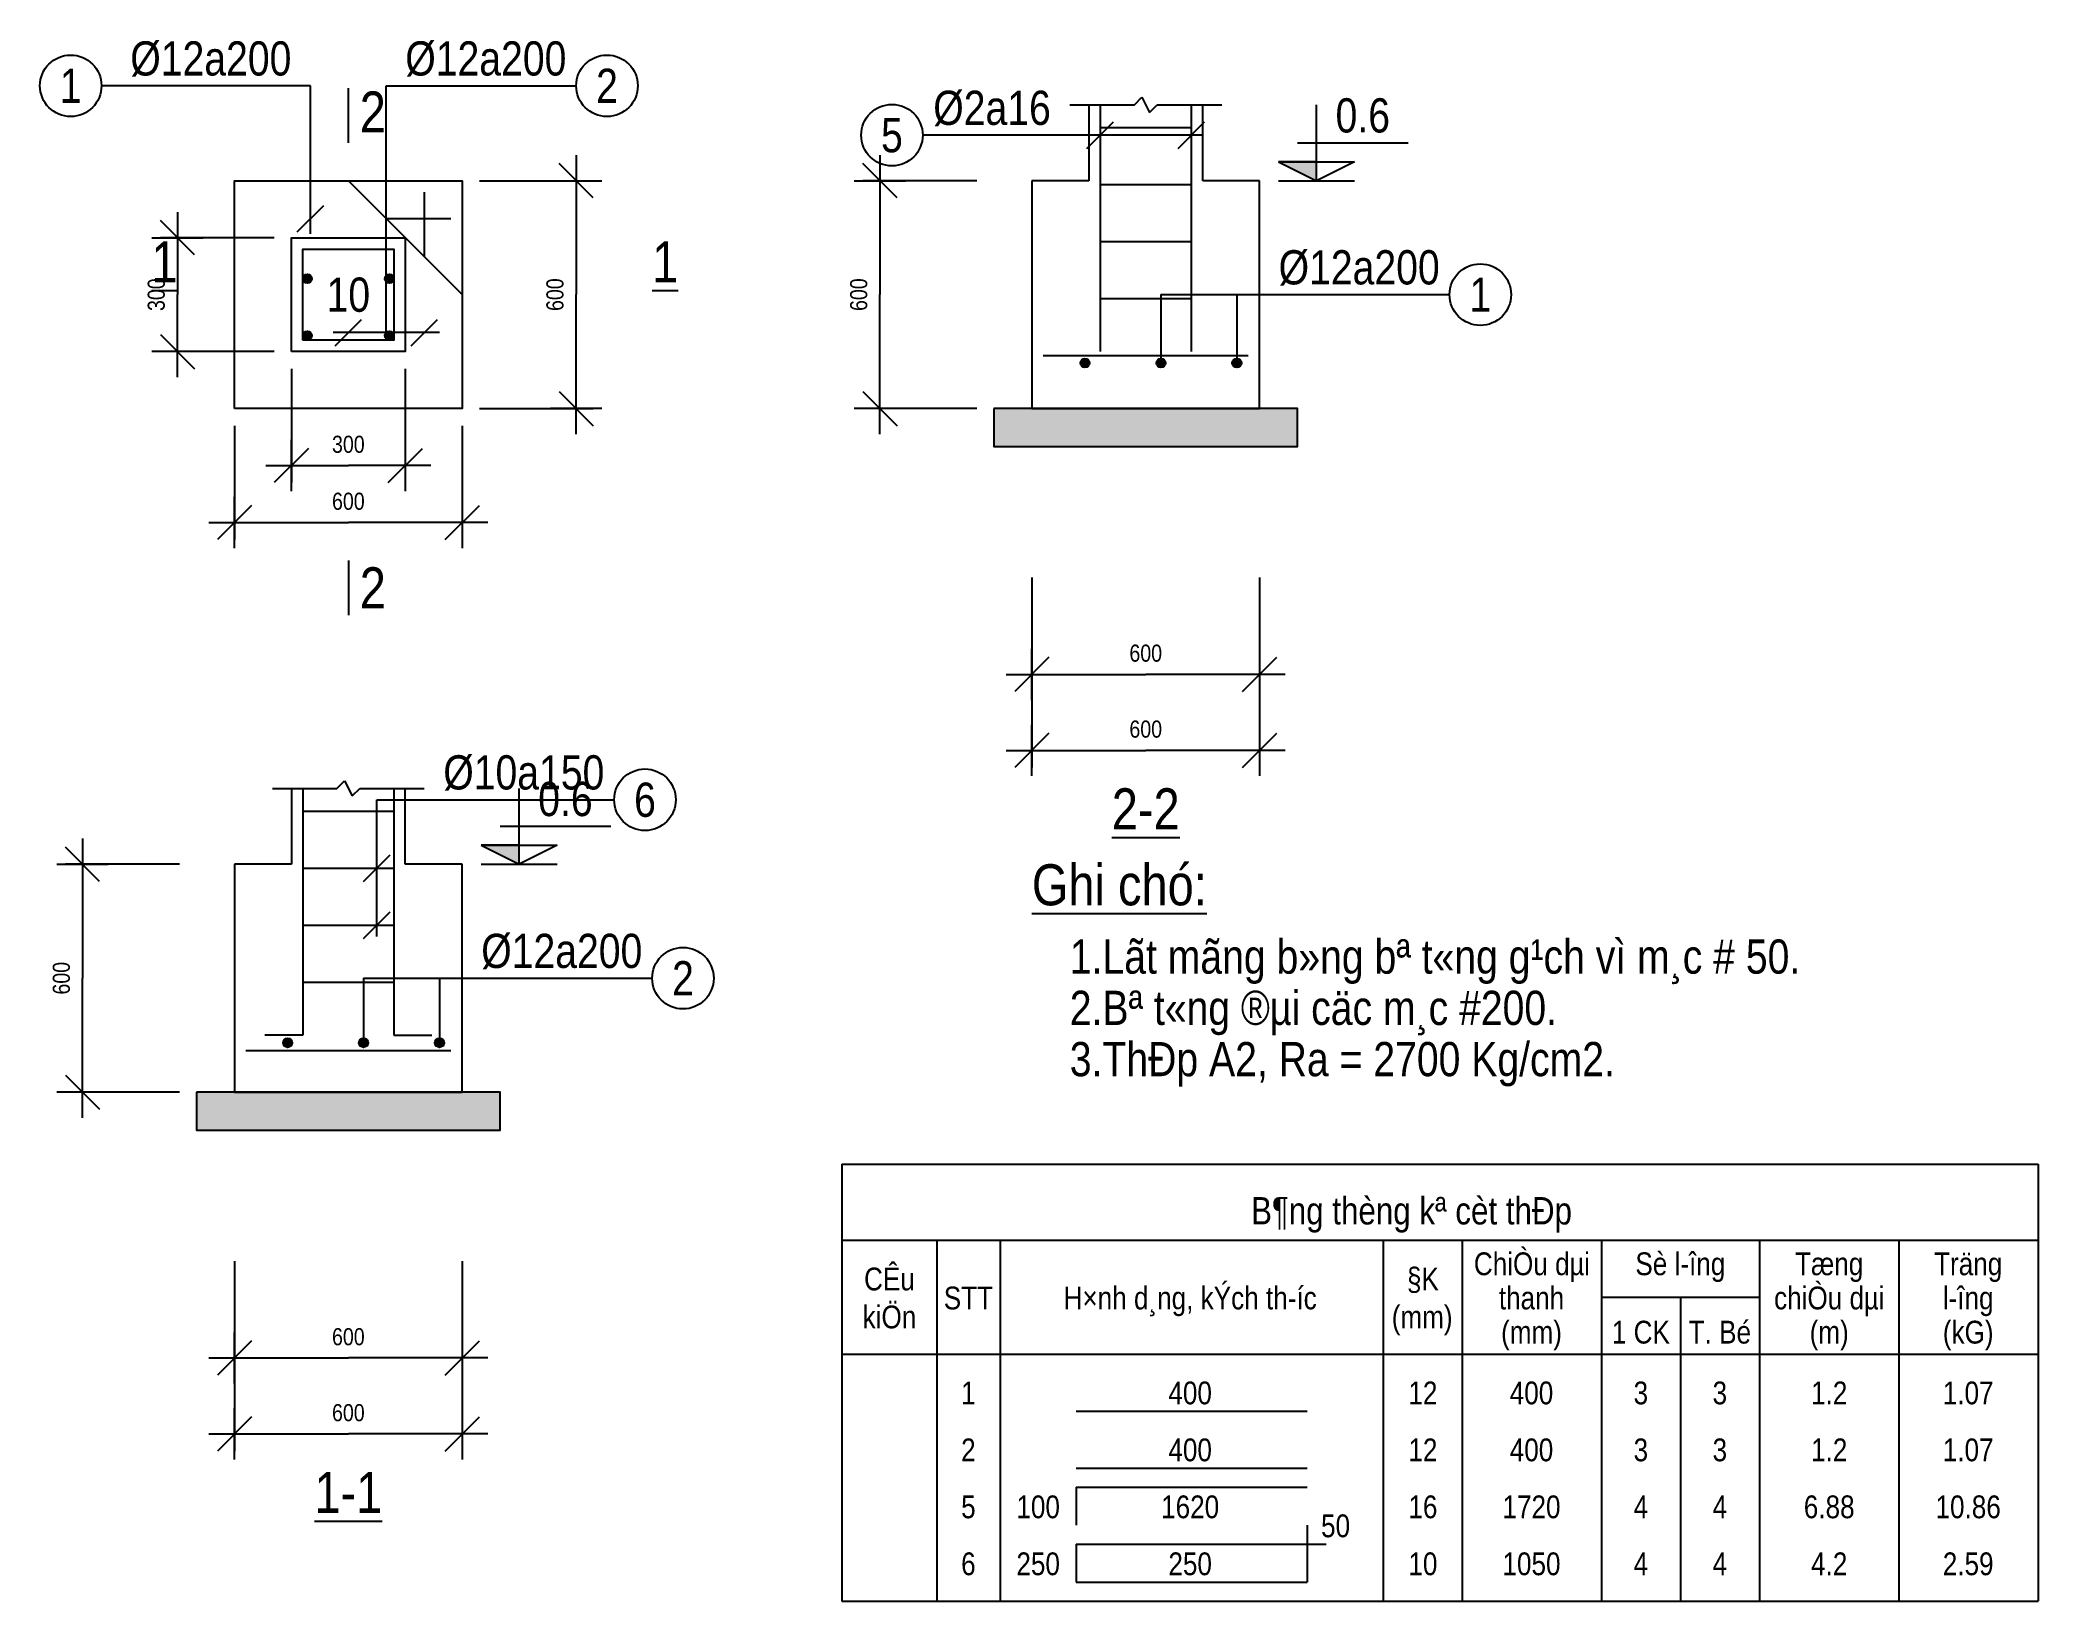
# Model space of a CAD drawing. Extents: x -512 to 4750, y -3140 to 971.
import ezdxf
from ezdxf.enums import TextEntityAlignment as Align

# ---------------------------------------------------------------- set-up
doc = ezdxf.new("R2010")
doc.units = 0
doc.header["$LTSCALE"] = 571.428571
doc.header["$MEASUREMENT"] = 0
doc.linetypes.add('HIDDEN2', pattern=[0.1875, 0.125, -0.0625])
doc.layers.add('DIM', color=1, linetype='CONTINUOUS')
doc.layers.add('TEXT', color=2, linetype='CONTINUOUS')
doc.styles.add('ARIAL', font='', dxfattribs={"width": 0.75})
doc.styles.add('VNARIALH', font='', dxfattribs={"width": 0.75})
doc.styles.get('ARIAL').set_extended_font_data('RD Arial Narrow E')
doc.styles.get('VNARIALH').set_extended_font_data('RD Arial NarrowH')
doc.dimstyles.new('DIM11', dxfattribs={"dimtxt": 45, "dimasz": 45, "dimexe": 45, "dimexo": 45, "dimgap": 20, "dimtad": 1, "dimdec": 0, "dimzin": 0, "dimdsep": 46, "dimtxsty": 'ARIAL', "dimblk": 'GACHCHEO', "dimcen": 0.09, "dimclre": 1, "dimclrt": 2, "dimadec": 0, "dimazin": 0, "dimtfac": 1, "dimtdec": 4, "dimtmove": 0, "dimatfit": 0, "dimldrblk": 'GACHCHEO', "dimfxl": 1, "dimtolj": 1, "dimtzin": 0, "dimarcsym": 0})

# ---------------------------------------------------------------- blocks, each defined once
blk = doc.blocks.new('GACHCHEO')
at = {"layer": 'DIM'}
for p, q in [((0, 1.5), (0, -1.5)), ((1.5, 0), (-1.5, 0))]:
    blk.add_line(p, q, dxfattribs=at)
at = {"layer": 'DIM', "color": 3}
blk.add_line((-1, -1), (1, 1), dxfattribs=at)
blk = doc.blocks.new('*V4')
at = {"layer": 'TEXT', "color": 1, "transparency": 16777216}
for p, q in [((105, 450), (-195, 450)), ((-150, 450), (-150, 300)), ((-150, 150), (-150, 300)), ((105, 150), (-195, 150))]:
    blk.add_line(p, q, dxfattribs=at)
at = {"layer": 'TEXT', "color": 1, "transparency": 16777216, "xscale": 45, "yscale": 45}
for p, rotation in [((-150, 450), 90), ((-150, 150), 270.0000007345556)]:
    blk.add_blockref('GACHCHEO', p, dxfattribs=dict(at, rotation=rotation))
at = {"layer": 'TEXT', "color": 2, "transparency": 16777216, "style": 'ARIAL'}
blk.add_text('300', height=45, rotation=90, dxfattribs=at).set_placement((-170, 300), align=Align.BOTTOM_CENTER)
blk = doc.blocks.new('*V5')
at = {"layer": 'TEXT', "color": 1, "transparency": 16777216}
for p, q in [((150, 105), (150, -195)), ((450, 105), (450, -195)), ((150, -150), (300, -150)), ((450, -150), (300, -150))]:
    blk.add_line(p, q, dxfattribs=at)
at = {"layer": 'TEXT', "color": 1, "transparency": 16777216, "xscale": 45, "yscale": 45, "rotation": 180}
blk.add_blockref('GACHCHEO', (150, -150), dxfattribs=at)
at = {"layer": 'TEXT', "color": 1, "transparency": 16777216, "xscale": 45, "yscale": 45}
blk.add_blockref('GACHCHEO', (450, -150), dxfattribs=at)
at = {"layer": 'TEXT', "color": 2, "transparency": 16777216, "style": 'ARIAL'}
blk.add_text('300', height=45, dxfattribs=at).set_placement((300, -130), align=Align.BOTTOM_CENTER)
blk = doc.blocks.new('*V7')
at = {"layer": 'TEXT', "color": 1, "transparency": 16777216}
for p, q in [((0, -45), (0, -345)), ((600, -45), (600, -345)), ((0, -300), (300, -300)), ((600, -300), (300, -300))]:
    blk.add_line(p, q, dxfattribs=at)
at = {"layer": 'TEXT', "color": 1, "transparency": 16777216, "xscale": 45, "yscale": 45, "rotation": 180}
blk.add_blockref('GACHCHEO', (0, -300), dxfattribs=at)
at = {"layer": 'TEXT', "color": 1, "transparency": 16777216, "xscale": 45, "yscale": 45}
blk.add_blockref('GACHCHEO', (600, -300), dxfattribs=at)
at = {"layer": 'TEXT', "color": 2, "transparency": 16777216, "style": 'ARIAL'}
blk.add_text('600', height=45, dxfattribs=at).set_placement((300, -280), align=Align.BOTTOM_CENTER)
blk = doc.blocks.new('*V9')
at = {"layer": 'TEXT', "color": 1, "transparency": 16777216}
for p, q in [((645, 600), (945, 600)), ((900, 600), (900, 300)), ((900, 0), (900, 300)), ((645, 0), (945, 0))]:
    blk.add_line(p, q, dxfattribs=at)
at = {"layer": 'TEXT', "color": 1, "transparency": 16777216, "xscale": 45, "yscale": 45}
for p, rotation in [((900, 600), 90), ((900, 0), 270.0000007345556)]:
    blk.add_blockref('GACHCHEO', p, dxfattribs=dict(at, rotation=rotation))
at = {"layer": 'TEXT', "color": 2, "transparency": 16777216, "style": 'ARIAL'}
blk.add_text('600', height=45, rotation=90, dxfattribs=at).set_placement((880, 300), align=Align.BOTTOM_CENTER)
blk = doc.blocks.new('*V10')
at = {"layer": 'TEXT', "color": 1, "transparency": 16777216}
for p, q in [((-145, -1200), (-445, -1200)), ((-400, -1200), (-400, -1500)), ((-400, -1800), (-400, -1500)), ((-145, -1800), (-445, -1800))]:
    blk.add_line(p, q, dxfattribs=at)
at = {"layer": 'TEXT', "color": 1, "transparency": 16777216, "xscale": 45, "yscale": 45}
for p, rotation in [((-400, -1200), 90), ((-400, -1800), 270.0000007345556)]:
    blk.add_blockref('GACHCHEO', p, dxfattribs=dict(at, rotation=rotation))
at = {"layer": 'TEXT', "color": 2, "transparency": 16777216, "style": 'ARIAL'}
blk.add_text('600', height=45, rotation=90, dxfattribs=at).set_placement((-420, -1500), align=Align.BOTTOM_CENTER)
blk = doc.blocks.new('*V12')
at = {"layer": 'TEXT', "color": 1, "transparency": 16777216}
for p, q in [((0, -2245), (0, -2545)), ((600, -2245), (600, -2545)), ((0, -2500), (300, -2500)), ((600, -2500), (300, -2500))]:
    blk.add_line(p, q, dxfattribs=at)
at = {"layer": 'TEXT', "color": 1, "transparency": 16777216, "xscale": 45, "yscale": 45, "rotation": 180}
blk.add_blockref('GACHCHEO', (0, -2500), dxfattribs=at)
at = {"layer": 'TEXT', "color": 1, "transparency": 16777216, "xscale": 45, "yscale": 45}
blk.add_blockref('GACHCHEO', (600, -2500), dxfattribs=at)
at = {"layer": 'TEXT', "color": 2, "transparency": 16777216, "style": 'ARIAL'}
blk.add_text('600', height=45, dxfattribs=at).set_placement((300, -2480), align=Align.BOTTOM_CENTER)
blk = doc.blocks.new('*V13')
at = {"layer": 'TEXT', "color": 1, "transparency": 16777216}
for p, q in [((0, -2245), (0, -2745)), ((600, -2245), (600, -2745)), ((0, -2700), (300, -2700)), ((600, -2700), (300, -2700))]:
    blk.add_line(p, q, dxfattribs=at)
at = {"layer": 'TEXT', "color": 1, "transparency": 16777216, "xscale": 45, "yscale": 45, "rotation": 180}
blk.add_blockref('GACHCHEO', (0, -2700), dxfattribs=at)
at = {"layer": 'TEXT', "color": 1, "transparency": 16777216, "xscale": 45, "yscale": 45}
blk.add_blockref('GACHCHEO', (600, -2700), dxfattribs=at)
at = {"layer": 'TEXT', "color": 2, "transparency": 16777216, "style": 'ARIAL'}
blk.add_text('600', height=45, dxfattribs=at).set_placement((300, -2680), align=Align.BOTTOM_CENTER)
blk = doc.blocks.new('*V14')
at = {"layer": 'TEXT', "color": 1, "transparency": 16777216}
for p, q in [((1955, 600), (1655, 600)), ((1700, 600), (1700, 300)), ((1700, 0), (1700, 300)), ((1955, 0), (1655, 0))]:
    blk.add_line(p, q, dxfattribs=at)
at = {"layer": 'TEXT', "color": 1, "transparency": 16777216, "xscale": 45, "yscale": 45}
for p, rotation in [((1700, 600), 90), ((1700, 0), 270.0000007345556)]:
    blk.add_blockref('GACHCHEO', p, dxfattribs=dict(at, rotation=rotation))
at = {"layer": 'TEXT', "color": 2, "transparency": 16777216, "style": 'ARIAL'}
blk.add_text('600', height=45, rotation=90, dxfattribs=at).set_placement((1680, 300), align=Align.BOTTOM_CENTER)
blk = doc.blocks.new('*V16')
at = {"layer": 'TEXT', "color": 1, "transparency": 16777216}
for p, q in [((2100, -445), (2100, -745)), ((2700, -445), (2700, -745)), ((2100, -700), (2400, -700)), ((2700, -700), (2400, -700))]:
    blk.add_line(p, q, dxfattribs=at)
at = {"layer": 'TEXT', "color": 1, "transparency": 16777216, "xscale": 45, "yscale": 45, "rotation": 180}
blk.add_blockref('GACHCHEO', (2100, -700), dxfattribs=at)
at = {"layer": 'TEXT', "color": 1, "transparency": 16777216, "xscale": 45, "yscale": 45}
blk.add_blockref('GACHCHEO', (2700, -700), dxfattribs=at)
at = {"layer": 'TEXT', "color": 2, "transparency": 16777216, "style": 'ARIAL'}
blk.add_text('600', height=45, dxfattribs=at).set_placement((2400, -680), align=Align.BOTTOM_CENTER)
blk = doc.blocks.new('*V17')
at = {"layer": 'TEXT', "color": 1, "transparency": 16777216}
for p, q in [((2100, -445), (2100, -945)), ((2700, -445), (2700, -945)), ((2100, -900), (2400, -900)), ((2700, -900), (2400, -900))]:
    blk.add_line(p, q, dxfattribs=at)
at = {"layer": 'TEXT', "color": 1, "transparency": 16777216, "xscale": 45, "yscale": 45, "rotation": 180}
blk.add_blockref('GACHCHEO', (2100, -900), dxfattribs=at)
at = {"layer": 'TEXT', "color": 1, "transparency": 16777216, "xscale": 45, "yscale": 45}
blk.add_blockref('GACHCHEO', (2700, -900), dxfattribs=at)
at = {"layer": 'TEXT', "color": 2, "transparency": 16777216, "style": 'ARIAL'}
blk.add_text('600', height=45, dxfattribs=at).set_placement((2400, -880), align=Align.BOTTOM_CENTER)

msp = doc.modelspace()

# ---------------------------------------------------------------- hatches: boundary and pattern name
at = {"layer": 'TEXT'}
for color, points in [(1, [(2750, 650), (2850, 600), (2850, 650), (2750, 650)]), (7, [(2000, 0), (2000, -100), (2800, -100), (2800, 0), (2000, 0)]), (1, [(650, -1150), (750, -1200), (750, -1150), (650, -1150)]), (7, [(-100, -1800), (-100, -1900), (700, -1900), (700, -1800), (-100, -1800)])]:
    msp.add_hatch(color=color, dxfattribs=at).paths.add_polyline_path(points)
h = msp.add_hatch(color=4, dxfattribs=at)
edge = h.paths.add_edge_path()
edge.add_arc((192, 342), 12, 0, 180)
edge.add_arc((192, 342), 12, 180, 360)
h = msp.add_hatch(color=4, dxfattribs=at)
edge = h.paths.add_edge_path()
edge.add_arc((408, 342), 12, 0, 180)
edge.add_arc((408, 342), 12, 180, 360)
h = msp.add_hatch(color=4, dxfattribs=at)
edge = h.paths.add_edge_path()
edge.add_arc((192, 192), 12, 0, 180)
edge.add_arc((192, 192), 12, 180, 360)
h = msp.add_hatch(color=4, dxfattribs=at)
edge = h.paths.add_edge_path()
edge.add_arc((408, 192), 12, 0, 180)
edge.add_arc((408, 192), 12, 180, 360)
h = msp.add_hatch(color=4, dxfattribs=at)
edge = h.paths.add_edge_path()
edge.add_arc((2240, 120), 12, 0, 180)
edge.add_arc((2240, 120), 12, 180, 360)
h = msp.add_hatch(color=4, dxfattribs=at)
edge = h.paths.add_edge_path()
edge.add_arc((2440, 120), 12, 0, 180)
edge.add_arc((2440, 120), 12, 180, 360)
h = msp.add_hatch(color=4, dxfattribs=at)
edge = h.paths.add_edge_path()
edge.add_arc((2640, 120), 12, 0, 180)
edge.add_arc((2640, 120), 12, 180, 360)
h = msp.add_hatch(color=4, dxfattribs=at)
edge = h.paths.add_edge_path()
edge.add_arc((140, -1670), 12, 0, 180)
edge.add_arc((140, -1670), 12, 180, 360)
h = msp.add_hatch(color=4, dxfattribs=at)
edge = h.paths.add_edge_path()
edge.add_arc((340, -1670), 12, 0, 180)
edge.add_arc((340, -1670), 12, 180, 360)
h = msp.add_hatch(color=4, dxfattribs=at)
edge = h.paths.add_edge_path()
edge.add_arc((540, -1670), 12, 0, 180)
edge.add_arc((540, -1670), 12, 180, 360)

# ---------------------------------------------------------------- linework, layer by layer
at = {"layer": 'TEXT', "color": 1}
for p, q in [((200, 850), (-350.2, 850)), ((200, 460), (200, 850)), ((400, 200), (400, 850)), ((400, 850), (900.2, 850)), ((2850, 600), (2850, 800)), ((2550, 720), (1812.6, 720)), ((2800, 700), (3090.9, 700)), ((2750, 650), (2950, 650)), ((2750, 650), (2850, 600)), ((2950, 650), (2850, 600)), ((2750, 600), (2950, 600)), ((2440, 300), (2440, 130)), ((2440, 300), (3200.2, 300)), ((2640, 300), (2640, 130)), ((540, 200), (260, 200)), ((375, -1390), (375, -1030)), ((375, -1030), (1000.2, -1030)), ((750, -1200), (750, -1000)), ((700, -1100), (990.9, -1100)), ((650, -1150), (850, -1150)), ((650, -1150), (750, -1200)), ((850, -1150), (750, -1200)), ((650, -1200), (850, -1200)), ((340, -1500), (340, -1670)), ((340, -1500), (1100.2, -1500)), ((540, -1500), (540, -1670))]:
    msp.add_line(p, q, dxfattribs=at)
at = {"layer": 'TEXT', "color": 4}
for p, q in [((300, 700), (300, 844)), ((2280, 800), (2280, 150)), ((2520, 800), (2520, 150)), ((2280, 740), (2520, 740)), ((2280, 590), (2520, 590)), ((500, 570), (500, 400)), ((570, 500), (400, 500)), ((2280, 440), (2520, 440)), ((2280, 290), (2520, 290)), ((2130, 140), (2670, 140)), ((300, -400), (300, -544)), ((180, -1000), (180, -1650)), ((420, -1000), (420, -1650)), ((180, -1060), (420, -1060)), ((180, -1210), (420, -1210)), ((180, -1360), (420, -1360)), ((180, -1510), (420, -1510)), ((180, -1650), (80, -1650)), ((420, -1650), (520, -1650)), ((30, -1690), (570, -1690)), ((2216.7, -2640), (2825, -2640)), ((2216.7, -2790), (2825, -2790)), ((2216.7, -2840), (2825, -2840)), ((2216.7, -2840), (2216.7, -2940)), ((2825, -2940), (2825, -3090)), ((2216.7, -2990), (2875, -2990)), ((2216.7, -2990), (2216.7, -3090)), ((2216.7, -3090), (2825, -3090))]:
    msp.add_line(p, q, dxfattribs=at)
at = {"layer": 'TEXT', "color": 7}
for p, q in [((2200, 800), (2370, 800)), ((2250, 800), (2250, 600)), ((2370, 800), (2390, 820)), ((2390, 820), (2410, 780)), ((2410, 780), (2430, 800)), ((2430, 800), (2600, 800)), ((2550, 600), (2550, 800)), ((300, 600), (600, 300)), ((2250, 600), (2100, 600)), ((2100, 600), (2100, 0)), ((2700, 600), (2550, 600)), ((2700, 0), (2700, 600)), ((2100, 0), (2700, 0)), ((270, -1000), (290, -980)), ((290, -980), (310, -1020)), ((100, -1000), (270, -1000)), ((150, -1000), (150, -1200)), ((310, -1020), (330, -1000)), ((330, -1000), (500, -1000)), ((450, -1200), (450, -1000)), ((150, -1200), (0, -1200)), ((0, -1200), (0, -1800)), ((600, -1200), (450, -1200)), ((600, -1800), (600, -1200)), ((0, -1800), (600, -1800))]:
    msp.add_line(p, q, dxfattribs=at)
at = {"layer": 'TEXT', "color": 3}
for p, q in [((2245, 685), (2315, 755)), ((2485, 685), (2555, 755)), ((165, 465), (235, 535)), ((265, 165), (335, 235)), ((465, 165), (535, 235)), ((340, -1245), (410, -1175)), ((340, -1395), (410, -1325))]:
    msp.add_line(p, q, dxfattribs=at)
at = {"layer": 'TEXT'}
for p, q in [((1600, -1990), (4750, -1990)), ((1600, -1990), (1600, -3140)), ((4750, -1990), (4750, -3140)), ((1600, -2190), (4750, -2190)), ((1850, -2190), (1850, -3140)), ((2016.7, -2190), (2016.7, -3140)), ((3025, -2190), (3025, -3140)), ((3233.3, -2190), (3233.3, -3140)), ((3600, -2190), (3600, -3140)), ((4016.7, -2190), (4016.7, -3140)), ((4383.3, -2190), (4383.3, -3140)), ((3600, -2340), (4016.7, -2340)), ((3808.3, -2340), (3808.3, -3140)), ((1600, -2490), (4750, -2490)), ((1600, -3140), (4750, -3140))]:
    msp.add_line(p, q, dxfattribs=at)
at = {"layer": 'TEXT', "color": 1}
for points in [[(2750, 650), (2850, 600), (2850, 650), (2750, 650)], [(650, -1150), (750, -1200), (750, -1150), (650, -1150)]]:
    msp.add_lwpolyline(points, dxfattribs=at)
at = {"layer": 'TEXT', "color": 7}
for points in [[(0, 0), (0, 600), (600, 600), (600, 0), (0, 0)], [(2000, 0), (2000, -100), (2800, -100), (2800, 0), (2000, 0)], [(-100, -1800), (-100, -1900), (700, -1900), (700, -1800), (-100, -1800)]]:
    msp.add_lwpolyline(points, dxfattribs=at)
at = {"layer": 'TEXT', "color": 5}
msp.add_lwpolyline([(150, 150), (150, 450), (450, 450), (450, 150), (150, 150)], dxfattribs=at)
at = {"layer": 'TEXT', "color": 3, "linetype": 'HIDDEN2'}
msp.add_lwpolyline([(150, 150), (150, 450), (450, 450), (450, 150), (150, 150)], dxfattribs=at)
at = {"layer": 'TEXT', "color": 4}
msp.add_lwpolyline([(180, 180), (180, 420), (420, 420), (420, 180), (180, 180)], dxfattribs=at)
at = {"layer": 'TEXT', "color": 1}
for centre in [(-431.2, 850), (981.2, 850), (1731.6, 720), (3281.2, 300), (1081.2, -1030), (1181.2, -1500)]:
    msp.add_circle(centre, 81, dxfattribs=at)
at = {"layer": 'TEXT', "color": 4}
for centre in [(192, 342), (408, 342), (192, 192), (408, 192), (2240, 120), (2440, 120), (2640, 120), (140, -1670), (340, -1670), (540, -1670)]:
    msp.add_circle(centre, 12, dxfattribs=at)

# ---------------------------------------------------------------- texts
at = {"layer": 'TEXT', "color": 2, "style": 'ARIAL'}
for s, p in [('%%c12a200', (150, 850)), ('%%c2a16', (2150, 720))]:
    msp.add_text(s, height=90, dxfattribs=at).set_placement(p, align=Align.BOTTOM_RIGHT)
for s, p in [('%%c12a200', (450, 850)), ('0.6', (2900, 700)), ('%%c12a200', (2750, 300)), ('%%c10a150', (550, -1030)), ('0.6', (800, -1100)), ('%%c12a200', (650, -1500))]:
    msp.add_text(s, height=90, dxfattribs=at).set_placement(p, align=Align.BOTTOM_LEFT)
at = {"layer": 'TEXT', "color": 2}
for s, style, p in [('1', 'ARIAL', (-431.2, 805)), ('2', 'ARIAL', (981.2, 805)), ('5', 'ARIAL', (1731.6, 675)), ('10', 'VNARIALH', (300, 255)), ('1', 'ARIAL', (3281.2, 255)), ('6', 'ARIAL', (1081.2, -1075)), ('2', 'ARIAL', (1181.2, -1545))]:
    msp.add_text(s, height=90, dxfattribs=dict(at, style=style)).set_placement(p, align=Align.CENTER)
at = {"layer": 'TEXT', "color": 4, "style": 'VNARIALH'}
for p in [(330, 727), (330, -526)]:
    msp.add_text('2', height=108, dxfattribs=at).set_placement(p)
msp.add_text('%%u1', height=108, dxfattribs=at).set_placement((-150, 300), align=Align.BOTTOM_RIGHT)
msp.add_text('%%u1', height=108, dxfattribs=at).set_placement((1100, 300), align=Align.BOTTOM_LEFT)
for s, p in [('%%u2-2', (2400, -1000)), ('%%u1-1', (300, -2800))]:
    msp.add_text(s, height=108, dxfattribs=at).set_placement(p, align=Align.TOP_CENTER)
at = {"layer": 'TEXT', "color": 7, "style": 'VNARIALH'}
msp.add_text('%%uGhi chó:', height=108, dxfattribs=at).set_placement((2100, -1200), align=Align.TOP_LEFT)
at = {"layer": 'TEXT', "color": 2, "style": 'VNARIALH'}
for s, p in [('1.Lãt mãng b»ng bª t«ng g¹ch vì m¸c # 50.', (2200, -1398)), ('2.Bª t«ng ®µi cäc m¸c #200.', (2200, -1533)), ('3.ThÐp A2, Ra = 2700 Kg/cm2.', (2200, -1668))]:
    msp.add_text(s, height=90, dxfattribs=at).set_placement(p, align=Align.TOP_LEFT)
at = {"layer": 'TEXT', "color": 4, "style": 'VNARIALH'}
msp.add_text('B¶ng thèng kª cèt thÐp', height=72, dxfattribs=at).set_placement((3100, -2170), align=Align.BOTTOM_CENTER)
at = {"layer": 'TEXT'}
for s, style, p in [('ChiÒu dµi', 'VNARIALH', (3417, -2300)), ('CÊu', 'VNARIALH', (1725, -2340)), ('§K', 'VNARIALH', (3130, -2340)), ('Sè l\xadîng', 'VNARIALH', (3808, -2300)), ('Tæng', 'VNARIALH', (4200, -2300)), ('Träng', 'VNARIALH', (4566, -2300)), ('STT', 'VNARIALH', (1933, -2390)), ('H×nh d¸ng, kÝch th\xadíc', 'VNARIALH', (2517, -2390)), ('thanh', 'VNARIALH', (3416, -2390)), ('chiÒu dµi', 'VNARIALH', (4200, -2390)), ('l\xadîng', 'VNARIALH', (4566, -2390)), ('kiÖn', 'VNARIALH', (1725, -2440)), ('(mm)', 'ARIAL', (3128, -2440)), ('(mm)', 'ARIAL', (3416, -2480)), ('1 CK', 'VNARIALH', (3704, -2480)), ('T. Bé', 'VNARIALH', (3912, -2480)), ('(m)', 'ARIAL', (4200, -2480)), ('(kG)', 'ARIAL', (4566, -2480)), ('1', 'VNARIALH', (1933, -2640)), ('400', 'VNARIALH', (2517, -2640)), ('12', 'VNARIALH', (3130, -2640)), ('400', 'VNARIALH', (3416, -2640)), ('3', 'VNARIALH', (3704, -2640)), ('3', 'VNARIALH', (3912, -2640)), ('1.2', 'VNARIALH', (4200, -2640)), ('1.07', 'VNARIALH', (4566, -2640)), ('2', 'VNARIALH', (1933, -2790)), ('400', 'VNARIALH', (2517, -2790)), ('12', 'VNARIALH', (3130, -2790)), ('400', 'VNARIALH', (3416, -2790)), ('3', 'VNARIALH', (3704, -2790)), ('3', 'VNARIALH', (3912, -2790)), ('1.2', 'VNARIALH', (4200, -2790)), ('1.07', 'VNARIALH', (4566, -2790)), ('5', 'VNARIALH', (1933, -2940)), ('100', 'VNARIALH', (2116.7, -2940)), ('1620', 'VNARIALH', (2517, -2940)), ('16', 'VNARIALH', (3130, -2940)), ('1720', 'VNARIALH', (3416, -2940)), ('4', 'VNARIALH', (3704, -2940)), ('4', 'VNARIALH', (3912, -2940)), ('6.88', 'VNARIALH', (4200, -2940)), ('10.86', 'VNARIALH', (4566, -2940)), ('50', 'VNARIALH', (2900, -2990)), ('6', 'VNARIALH', (1933, -3090)), ('250', 'VNARIALH', (2116.7, -3090)), ('250', 'VNARIALH', (2517, -3090)), ('10', 'VNARIALH', (3130, -3090)), ('1050', 'VNARIALH', (3416, -3090)), ('4', 'VNARIALH', (3704, -3090)), ('4', 'VNARIALH', (3912, -3090)), ('4.2', 'VNARIALH', (4200, -3090)), ('2.59', 'VNARIALH', (4566, -3090))]:
    msp.add_text(s, height=60, dxfattribs=dict(at, style=style)).set_placement(p, align=Align.BOTTOM_CENTER)

# ---------------------------------------------------------------- dimensions: what is measured, and where the dimension line sits
at = {"layer": 'TEXT', "color": 1}
for p1, p2, distance, text, picture, middle in [((600, 0), (600, 600), -300, '600', '*V9', (880, 300)), ((2000, 0), (2000, 600), 300, '600', '*V14', (1680, 300)), ((150, 150), (150, 450), 300, '300', '*V4', (-170, 300)), ((150, 150), (450, 150), -300, '300', '*V5', (300, -130)), ((0, 0), (600, 0), -300, '600', '*V7', (300, -280)), ((2100, -400), (2700, -400), -300, '600', '*V16', (2400, -680)), ((2100, -400), (2700, -400), -500, '600', '*V17', (2400, -880)), ((-100, -1800), (-100, -1200), 300, '600', '*V10', (-420, -1500)), ((0, -2200), (600, -2200), -300, '600', '*V12', (300, -2480)), ((0, -2200), (600, -2200), -500, '600', '*V13', (300, -2680))]:
    dim = msp.add_aligned_dim(p1=p1, p2=p2, distance=distance, text=text, dimstyle='DIM11', dxfattribs=at)
    dim.commit()
    dim.dimension.update_dxf_attribs({"geometry": picture, "text_midpoint": middle})

doc.saveas('drawing.dxf')
